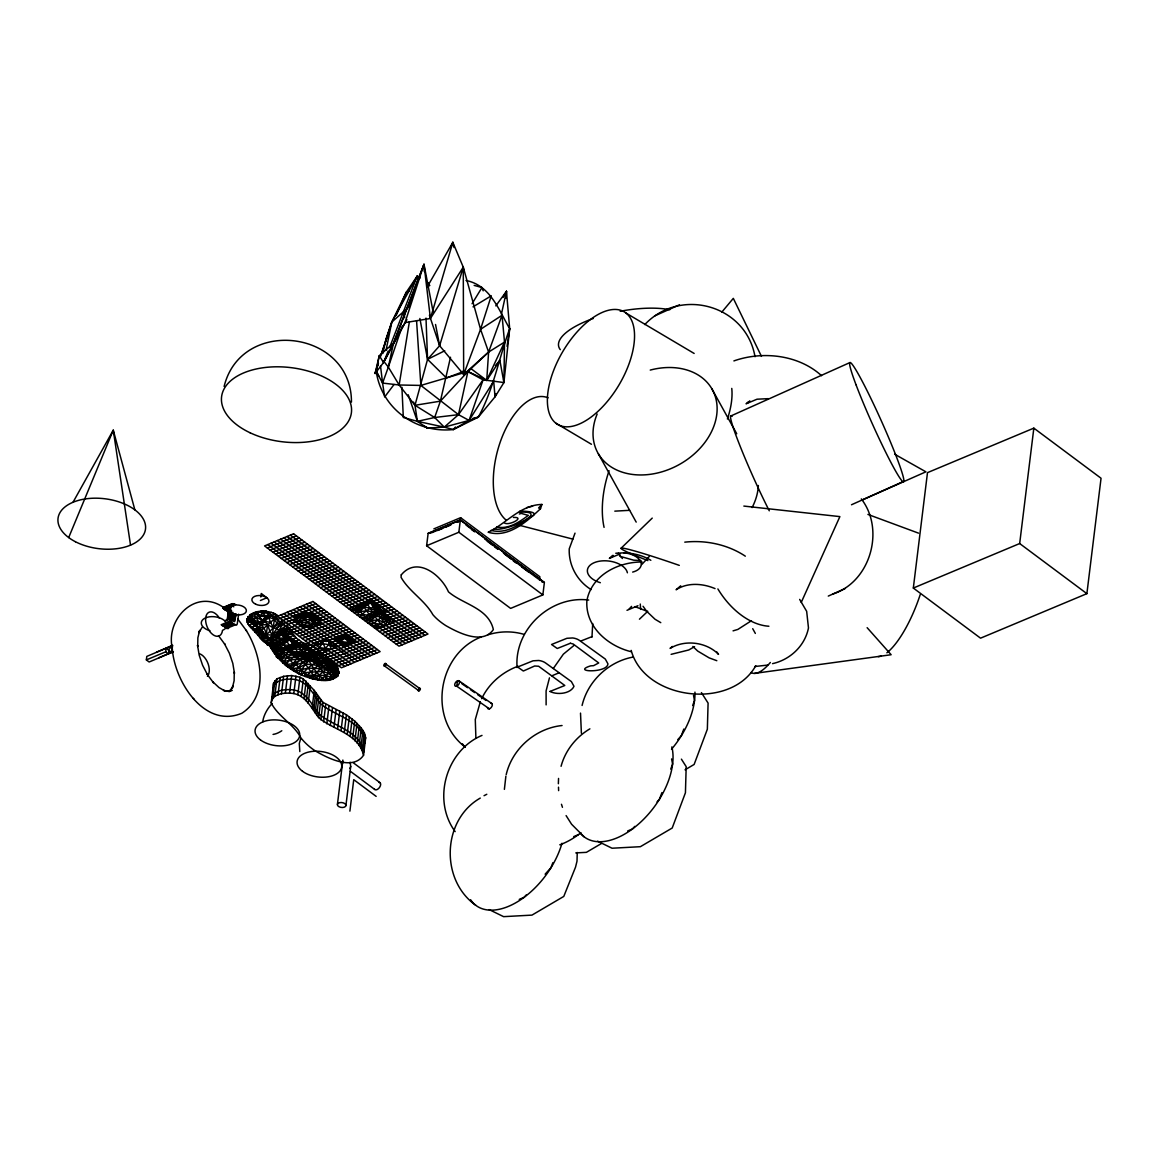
<?xml version="1.0" encoding="UTF-8"?>
<svg xmlns="http://www.w3.org/2000/svg" width="1159" height="1159" viewBox="0 0 1159 1159"><rect width="100%" height="100%" fill="white"/><g stroke="black" fill="none" stroke-linecap="round" stroke-linejoin="round"><path stroke-width="1.5" d="M172.112 647.49C165.969 617.877 196.9 587.555 224.31 608.011M577.254 852.473L577.008 861.18L575.53 867.149L563.781 896.429L531.952 915.117L503.614 916.653L489.17 909.612M504.382 789.366L505.875 776.197M558.363 783.73L558.551 778.428M580.514 713.104L581.383 733.212M506.164 298.385L506.454 291.315L495.806 305.875M345.904 805.65A4.288 2.448 7 0 0 339.978 802.607A4.288 2.448 7 0 0 339.123 806.78A4.288 2.448 7 0 0 345.904 805.65L350.713 766.505L350.119 762.202M297.66 673.147L301.383 674.857L301.775 669.612L305.498 664.136L308.96 660.804L312.148 659.717L324.042 662.528L338.805 672.234C334.821 685.346 314.712 679.913 304.947 676.392C289.75 670.713 277.117 659.732 269.583 645.737L262.209 640.232L255.429 632.35L260.789 629.888L246.809 619.471L256.139 617.935L266.106 611.372L268.917 613.444L271.452 612.387M227.178 620.514L228.164 612.053L223.006 608.171L225.599 607.2M278.392 616.009C270.163 609.286 249.301 608.229 246.693 621.195L249.359 626.063L255.415 632.321L257.573 631.365L262.093 631.829L253.155 629.859L257.993 627.801L260.862 629.308L266.005 637.262L268.845 639C281.536 631.481 296.487 626.411 307.99 616.718L320.043 618.066L329.707 614.009M271.22 702.991C272.264 692.995 286.041 692.387 293.807 693.56C306.179 695.994 311.583 708.555 318.624 717.551C333.039 730.04 358.725 733.618 363.535 755.291C352.872 770.721 328.779 758.667 315.856 751.249C310.25 747.7 305.194 743.267 301.05 738.08C293.807 724.187 278.232 716.668 271.22 702.991L273.596 683.071L276.914 678.841L283.607 676.334L291.706 675.552L299.978 677.233L303.339 679.029L314.277 690.431L322.955 702.354L346.425 714.799L354.755 721.115L361.26 728.011L364.375 732.836L365.679 737.805L363.535 755.291M271.655 699.5C272.684 689.489 286.476 688.881 294.241 690.054C306.613 692.488 312.003 705.063 319.058 714.045C333.473 726.548 359.145 730.127 363.969 751.785M272.945 688.997C273.973 679 287.765 678.392 295.531 679.565C307.903 681.999 313.292 694.56 320.348 703.556C334.763 716.045 360.435 719.638 365.259 741.296L364.39 743.643M273.365 685.505L273.596 683.071M503.006 297.544L506.454 291.315L509.685 328.707L503.919 382.557L495.038 396.842L478.305 417.153L453.299 429.54C416.371 433.509 381.441 408.591 376.211 371.228L379.268 355.683L393.495 343.223L406.91 319.623M146.353 659.906L146.787 656.414L172.575 645.505L171.72 652.488L166.114 648.316L165.694 651.822L146.353 659.906L149.149 661.992L173.343 651.764M228.801 627.729A4.056 2.361 67.3 0 1 227.932 628.7L221.166 624.73L229.468 621.253L229.888 618.573L234.654 621.673L235.943 613.792L227.628 617.283M260.833 596.986L261.268 593.48L266.845 597.783L260.413 600.478M268.845 639L272.394 634.958L285.722 625.976L275.277 636.349L268.845 639L266.295 634.9L260.645 631.09L260.862 629.308L255.183 625.715L250.851 627.555M294.821 636.508L285.302 629.409L271.974 638.392L266.005 637.262L267.555 624.556L264.875 621.47L250.243 614.516M288.968 628.395L282.926 623.89L275.277 636.349L272.394 634.958L274.364 618.964L277.754 616.269L273.22 612.908M272.727 698.312L274.871 680.826M331.112 659.819L309.989 652.445C300.34 656.965 288.794 658.312 278.392 658.022C288.692 652.111 301.557 654.589 312.481 657.037C320.116 663.151 327.838 674.48 338.805 672.234L336.661 666.164L330.156 662.513L321.825 655.69L316.117 652.387L298.515 646.302L288.663 651.894L279.174 654.386L274.48 653.473L279.638 650.692L280.492 643.767L283.854 641.26L296.153 637.914M274.77 696.327L276.914 678.841M278.001 694.965L280.145 677.479M354.335 662.397C342.499 652.488 326.519 635.929 310.511 648.214C298.138 645.346 284.679 646.36 272.713 650.373L276.349 652.618L286.012 648.547L286.157 647.374C297.095 639.493 309.496 642.796 319.739 650.489M281.463 693.821L283.607 676.334M285.346 693.125L287.49 675.639M289.547 693.039L291.706 675.552M293.807 693.56L295.965 676.074M297.82 694.719L299.978 677.233M301.195 696.501L303.339 679.029M304.006 698.602L306.15 681.115M306.193 700.891L308.337 683.404M308.164 703.238L310.308 685.751M312.133 707.917L314.277 690.431M271.351 648.098L273.611 649.967L279.638 650.692L285.882 649.663L288.663 651.894C303.383 656.617 316.595 665.527 332.691 666.715L336.661 666.164L332.908 661.659L327.36 660.398L321.767 656.139L318.783 655.487L318.957 654.125L322.13 653.125L321.825 655.69C306.932 653.039 295.038 651.43 285.418 665.223L289.909 666.613L300.297 674.364M313.596 710.351L315.741 692.865M315.074 712.785L317.218 695.299M316.711 715.19L318.855 697.704M326.78 637.928L326.345 641.42L320.319 640.768L283.912 613.618M318.624 717.551L320.782 700.065M320.811 719.84L322.955 702.354M323.607 721.927L325.766 704.44M326.809 723.839L328.953 706.353M330.286 725.534L332.43 708.048M333.951 727.099L336.11 709.612M337.617 728.663L339.775 711.177M341.065 730.402L343.209 712.93M344.281 732.285L346.425 714.799M337.428 804.375L342.876 760.058M347.207 734.313L349.352 716.827M350.032 736.429L352.177 718.942M352.611 738.602L354.755 721.115M354.886 740.876L357.044 723.39M357.175 743.136L359.319 725.65M349.888 811.141L353.741 779.659L376.153 796.378M359.102 745.498L361.26 728.011M360.826 747.888L362.97 730.402M267.787 544.585L351.8 607.229C361.144 606.041 371.025 606.751 378.602 613.039L378.457 614.227L386.251 625.425L408.663 642.129M362.231 750.322L364.375 732.836M363.158 752.799L365.317 735.313M363.318 752.379L363.955 747.135M405.433 643.477L383.035 626.773L370.981 625.295L381.108 617.544L381.528 614.111L366.664 610.663L354.176 612.763L370.677 602.897L418.327 638.087M411.88 640.782L389.482 624.078L389.902 620.601L381.586 613.618L375.762 611.242L372.604 612.111L362.579 619.022L368.692 619.022L375.081 616.805L378.457 614.227L381.528 614.111L390.322 617.196L399.985 613.154M415.096 639.435L392.698 622.731L393.118 619.283L402.781 615.241M426.613 545.744L428.135 533.328L460.369 519.84L544.382 582.499L542.861 594.915L510.626 608.403L426.613 545.744L458.848 532.256L542.861 594.915M458.848 532.256L460.63 517.682L433.857 528.881M539.471 580.297L539.906 576.805L460.63 517.682M913.321 588.048L927.49 472.64L1033.842 428.135L1101.05 478.247L1086.881 593.654L980.543 638.174L913.321 588.048L1019.674 543.542L1086.881 593.654M1019.674 543.542L1033.842 428.135M238.624 614.212L237.305 623.484A4.056 2.361 67.3 0 1 236.248 625.223L229.468 621.253M507.062 346.324L509.685 328.707C498.558 309.67 490.503 285.433 466.005 280.464M509.685 328.707C498.877 358.088 493.589 389.352 478.305 417.153L469.091 420.442L453.299 429.54L444.259 427.135L434.654 417.501L414.98 405.288L399.145 384.991L409.402 321.695M505.831 294.835L506.454 291.315L501.412 314.234M457.602 680.768L456.646 686.157L489.417 708.83M450.518 357.233L440.377 401.173L434.654 417.501L417.385 421.34L403.318 417.472L401.912 387.265M386.063 350.206L391.8 322.057L406.244 292.314L417.24 276.045L420.239 277.943M592.713 623.513L591.974 637.088M394.031 384.513L384.658 396.957L382.586 383.078L388.337 367.084L393.495 343.223L423.991 264.324L433.162 312.09M382.774 353.553L386.15 338.515L391.8 322.057L417.24 276.045L418.79 279.247M405.447 295.777L406.244 292.314L409.315 290.938M300.645 738.834L299.297 743.47L299.819 751.583M224.122 386.469C241.304 316.277 351.757 329.837 351.452 402.115M429.424 315.262L439.623 345.715L463.672 374.531L480.55 329.315L502.035 315.277L504.513 342.108L503.919 382.557L493.691 381.195L469.091 420.442L444.259 427.135L427.251 428.077L417.385 421.34L414.98 405.288L427.555 359.348L439.623 345.715L463.267 267.164L452.836 242.347L427.425 286.577M350.713 766.505L349.801 768.446M378.254 363.491L375.096 373.473L383.557 362.535L391.814 347.178M380.369 356.827L389.018 331.923M393.452 344.107L405.013 322.622L430.409 318.493L423.991 264.324L393.495 343.223L383.557 362.535L379.268 355.683L375.096 373.473L376.211 371.228L382.586 383.078L399.145 384.991L420.862 385.425L467.917 371.546L483.071 379.862L486.722 380.398L488.605 352.061L480.55 329.315L491.271 295.82L473.017 306.86M378.442 363.187L375.096 373.473L377.269 369.142M381.224 354.625L391.8 322.057L409.156 306.715M405.013 322.622L423.991 264.324L424.266 271.496M540.5 508.729L541.905 504.44C520.29 504.962 506.469 523.433 488.142 532.227C508.279 538.399 526.852 521.55 540.5 508.729L538.587 507.961L541.905 504.44M506.193 774.661C512.206 748.671 535.617 728.272 562.057 725.52M549.467 677.856L546.092 690.923L546.121 704.889M561.072 766.302C565.244 750.554 575.965 737.138 589.888 728.837M582.093 705.469C587.787 681.057 608.721 661.456 633.321 657.023M496.124 393.625L495.038 396.842L493.691 381.195L483.071 379.862L458.486 414.661L444.259 427.135L417.385 421.34L408.214 394.77M399.145 384.991L388.337 367.084L402.303 325.998M409.286 305.454L414.531 290.054M483.071 379.862L469.091 420.442L458.486 414.661L420.862 385.425L416.559 320.652M480.333 701.789L475.291 719.522L475.9 738.153M502.035 315.277L488.605 352.061L467.917 371.546L440.377 401.173L414.98 405.288L413.546 402.086M364.81 740.137L365.679 737.805M389.525 347.642L417.24 276.045M552.857 862.702L550.974 867.743L545.121 874.176M683.824 729.054L681.304 735.777L677.798 739.63M692.647 705.556L694.531 700.514L693.502 695.386M661.919 792.611L659.399 799.319L657.052 801.898M670.728 769.112L672.626 764.071L671.583 758.928M575.023 533.14L569.243 548.815C568.533 565.273 577.153 581.007 591.148 589.598M755.784 665.686C730.778 710.583 644.607 699.993 631.191 650.387M383.557 362.535L388.193 350.96M450.793 247.302L452.836 242.347L454.038 247.519M68.685 537.559L113.263 430.163L134.864 509.859M321.26 680.463L322.072 678.566L328.852 673.118L332.01 672.292L337.906 675.726M396.204 315.422L406.244 292.314M324.448 640.246L319.464 647.649C314.031 651.532 305.846 651.3 301.644 645.737M801.246 602.419L839.884 516.61L743.846 506.077M280.71 660.166L284.419 661.499C293.893 658.949 303.774 658.892 312.785 654.589L318.841 655.067L332.691 666.715L338.095 672.539L338.196 675.465L334.618 675.914L333.227 678.971L326.258 669.279L320.232 668.656L308.077 668.077L294.314 671.293M481.68 698.703C488.75 683.607 502.47 671.901 517.986 666.237M553.278 668.555L563.375 654.154L573.763 645.621M73.017 502.267L113.263 430.163L130.532 545.15M283.303 623.064L279.956 623.151L273.263 627.903L266.295 634.9C265.266 625.324 255.98 620.224 248.098 616.675L260.645 631.09L266.295 634.9L272.394 634.958L281.956 621.456M202.173 627.222L198.942 632.582L199.71 630.351L197.87 637.783L197.725 646.49L197.508 645.157L199.189 655.183L202.593 665.252L207.461 674.683M472.061 303.73L481.956 287.548L474.147 285.389M503.643 379.283L503.919 382.557L499.877 360.42L486.722 380.398L467.917 371.546L458.486 414.661L434.654 417.501M338.167 675.523L336.284 677.392L334.618 675.914L331.387 677.392L329.634 680L328.084 679.304C320.985 669.598 313.872 656.516 300.398 655.806C295.052 658.298 294.096 665.57 288.2 667.323M322.68 640.232L319.898 644.114L313.872 643.477M278.725 620.746L273.263 627.903L267.555 624.556L261.398 624.947L249.591 621.543L247.229 622.557M277.754 616.269L259.457 616.095L256.921 612.024L261.934 620.572L268.917 613.444L256.95 612.024L261.934 620.572L258.602 622.803L255.531 622.977L249.909 618.92L246.91 618.747M278.653 633.857L282.274 629.25L288.533 628.062L296.284 638.044L316.117 652.387L322.13 653.125M301.383 674.857C307.903 667.99 314.103 661.007 324.274 660.558L333.01 664.107L337.718 667.903M336.661 666.164L330.532 659.399L327.36 660.398C317.494 656.066 304.122 657.515 298.515 646.302L292.3 647.142L285.882 649.663L282.361 653.357L276.219 656.66L282.782 649.982C291.083 646.519 298.964 650.329 307.265 649.735L318.783 655.487M276.422 656.936L282.361 653.357L277.291 657.646L278.768 657.747L282.361 653.357L285.23 654.951L293.314 663.716L296.24 664.889L310.54 678.131M721.84 312.09L733.314 298.356L761.449 356.349M323.912 680.376L314.06 669.076L308.96 660.804L289.909 666.613L284.419 661.499L280.579 659.993L288.663 651.894L305.498 664.136L313.307 675.233L314.263 679.217L326.258 669.279L338.051 668.873L338.805 672.234M249.591 621.543L258.08 627.033C264.73 623.701 267.613 615.574 275.349 614.009M495.386 365.607L499.877 360.42M274.654 635.306L271.974 638.392L266.005 637.262L260.862 629.308L252.387 623.629L248.736 625.179M453.299 429.54L455.501 427.048M526.374 894.806L524.042 897.37L519.246 899.384M634.799 826.381L632.466 828.96L627.671 830.974M291.17 669.351L299.891 660.051L303.194 658.022L312.481 657.037L315.494 657.341L321.086 661.615L327.113 662.354L337.762 667.99M335.82 666.193L338.051 668.873L332.691 666.715L327.113 662.354C317.667 663.542 309.482 657.573 299.891 660.051L293.314 663.716L287.128 664.368L282.897 662.803C291.474 648.837 308.729 651.257 321.767 656.139L327.171 661.905L334.879 663.948L329.938 664.223L321.536 658.008L315.161 660.108L309.323 657.834L302.658 662.412L295.502 670.8M747.961 402.781L749.772 400.84M611.242 557.392L613.053 555.436M641.767 564.505L649.156 556.566M628.873 609.301L631.597 606.374M639.449 619.196L647.751 611.3M252.387 623.629L255.27 625.121L260.645 631.09L274.364 618.964L277.45 618.66M621.166 548.149L652.242 518.102M298.312 672.886L301.775 669.612M293.951 635.581L284.23 638.203L277.595 642.419L269.004 645.505L279.971 647.953L286.881 641.434L290.112 640.087L296.081 641.202L298.921 640.014M644.781 324.578C680.405 286.78 746.005 305.034 755.016 356.726M832.944 594.002C870.51 581.804 885.172 529.634 861.311 498.906M748.381 401.825L746.077 403.796L757.03 399.203L768.359 398.653M612.807 555.451L609.359 558.392L620.311 553.814M680.71 585.817L676.103 589.757C687.591 582.224 702.847 583.397 715.031 588.598M672.394 646.447L670.09 648.417C684.853 639.319 706.411 641.97 718.537 654.357L716.769 651.894M751.467 620.702L737.863 629.424L733.067 630.858M228.584 691.387L231.481 689.257L229.815 691.3L233.046 685.94L232.278 688.171L234.118 680.739L234.263 672.032L234.48 673.379L232.8 663.339L229.395 653.27L224.513 643.839L224.947 644.433L218.486 635.712M274.741 653.951L279.174 654.386L285.882 649.663L297.776 652.3L306.338 657.312L312.481 657.037L318.261 659.819L324.274 660.558L327.113 662.354L337.718 675.523M391.583 606.881L385.136 609.591C375.197 602.796 366.563 609.62 359.783 616.936L365.824 617.588L378.457 614.227L375.502 613.372L365.389 621.108L377.762 619.906L383.6 622.108L393.118 619.283C381.007 617.414 369.315 614.038 356.986 614.849L364.027 607.229L369.243 614.589L378.602 613.039L387.526 615.11L397.189 611.068M335.661 677.653L334.618 675.914L322.955 671.365L304.455 672.655L305.15 676.45L307.193 675.161C313.495 682.318 319.145 665.063 326.766 665.179L338.95 673.176M480.261 798.087C442.057 819.877 440.014 879.956 475.726 905.266M266.106 611.372L261.036 611.315L265.556 615.98L268.439 617.356L273.263 627.903L276.248 628.482L282.926 623.89L276.9 623.122L271.728 615.53L266.15 611.372M380.384 598.537L361.246 604.984L351.38 610.677L357.523 610.416L360.406 611.865L365.824 617.588L371.561 620.616L377.008 625.99L402.216 644.824M330.358 659.065L332.908 661.659L330.156 662.513L318.841 655.067L315.494 657.341L307.265 649.735L300.63 653.98L294.618 653.154L289.04 648.779L279.971 647.953L247.939 624.035M309.96 677.58L312.858 678.957L313.307 675.233L319.623 680.232L322.072 678.566L325.549 680.391L325.505 675.436L307.193 675.161L317.523 665.788L324.042 662.528L334.618 675.914M277.175 645.867L286.881 641.434L289.446 645.433L292.343 646.765L279.638 650.692L270.931 647.359L277.175 645.867L266.845 644.505L274.799 640.333L281.608 634.581L287.678 634.944L291.996 633.133M279.638 650.692L286.157 647.374L289.127 648.04L292.3 647.142L295.226 648.171L297.776 652.3L304.382 648.374L307.454 648.185L315.885 654.255L318.957 654.125L313.104 651.995L304.672 645.954L315.799 654.907L318.841 655.067M276.769 649.199C274.451 643.375 253.27 641.854 268.091 636.769M331.387 677.392L326.505 680.261L325.505 675.436L331.387 677.392L332.474 679.188M685.027 769.808L694.125 764.462L707.352 729.214L708.091 703.093L701.412 692.604M601.55 843.448L586.396 852.343L575.777 852.908M329.475 640.797L331.952 645.592L338.385 642.984L345.107 638.058L354.075 639.681L360.521 636.986M626.99 610.315L637.957 605.722M694.56 646.679L688.75 649.982L671.119 654.342M289.127 648.04L293.068 645.824M383.6 622.108L373.792 627.381L379.804 628.12M430.482 533.183L428.135 533.328M481.318 636.914C437.754 653.676 427.57 718.363 464.991 746.932M581.325 640.84L592.133 636.581M481.999 735.4C446.012 750.539 431.858 800.043 455.154 831.611M484.042 795.697L486.794 794.277M300.051 646.2C288.301 645.679 276.088 643.955 264.527 642.347L278.537 634.784L290.301 630.583M265.31 634.61L259.949 637.522C272.133 638.71 284.375 636.349 296.081 641.202M444.737 350.786L427.555 359.348L419.877 318.479M261.934 620.572L268.439 617.356L274.364 618.964M263.586 631.988L257.704 634.828L266.164 635.929M255.415 632.321L257.559 631.351L262.093 631.829M679.449 304.817L654.618 315.943M730.619 416.081L849.648 362.695M851.503 504.759L903.687 481.362M828.279 596.088L845.36 588.439M303.093 646.345L313.104 651.995L316.117 652.387L325.505 648.301L329.055 644.23L328.475 640.739M861.688 500.224L925.896 471.829L894.734 454.256M278.768 632.901L281.985 631.525L288.098 631.51M280.681 614.965L319.898 644.114L323.462 640.058L332.358 642.245L354.915 632.814M321.854 653.169L354.075 639.681M282.637 623.933L321.318 607.751M285.447 626.019C296.907 618.993 310.047 618.964 322.839 620.152M291.039 630.206L303.933 624.802L310.626 620.123L316.407 622.832L364.013 658.355M267.367 548.019L296.371 535.878M270.163 550.105L299.167 537.964M272.973 552.191L301.977 540.051M275.77 554.277L304.774 542.137M278.566 556.378L307.57 544.237M281.376 558.464L310.366 546.324M284.172 560.55L313.176 548.41M286.968 562.637L315.972 550.496M289.764 564.723L318.768 552.582M292.575 566.809L321.579 554.668M295.371 568.91L324.375 556.769M298.167 570.996L327.171 558.855M300.978 573.082L329.982 560.942M223.122 607.475L232.249 603.709L235.625 604.462M224.73 607.084L233.046 603.593M223.079 608.374L233.915 603.709M223.368 608.721L231.684 605.244L233.799 606.794M303.774 575.168L332.778 563.028M223.745 609.04L232.061 605.563M224.86 609.88L231.51 607.084M225.556 610.112L230.554 608.026M225.483 610.286L230.844 608.069M226.237 610.358L229.554 608.968M306.57 577.254L335.574 565.114M227.497 611.3L230.815 609.909M227.888 611.677L231.206 610.286M228.164 612.053L231.496 610.663M228.236 612.43L231.554 611.039M228.178 613.082L231.51 611.691M309.381 579.341L338.37 567.2M228.004 614.473L233.002 612.387M227.83 615.907L232.814 613.821M312.177 581.427L341.181 569.301M428.656 533.343L460.34 520.072L544.382 582.499M431.583 532.778L450.532 524.853M456.849 522.202L458.602 521.405M437.667 530.474L442.593 528.417M445.882 527.041L450.808 524.984M457.37 522.231L458.892 521.593M227.439 618.66L235.755 615.183M224.904 620.659L235.625 616.182M228.903 619.341L235.552 616.559M314.973 583.528L343.977 571.387M228.845 619.819L235.494 617.023M230.351 620.384L235.335 618.298M156.479 652.184L172.604 645.317M231.814 621.065L235.132 619.674M222.267 625.643L230.583 622.151M317.769 585.614L346.773 573.473M223.397 626.324L231.713 622.847M224.527 627.164L232.829 623.687M320.579 587.7L349.583 575.559M225.643 628.004L233.959 624.527M226.411 628.54L234.77 625.078M158.841 657.776L173.357 651.633M323.375 589.786L352.379 577.646M326.172 591.872L355.176 579.732M328.982 593.959L357.986 581.818M331.778 596.059L360.782 583.919M277.044 619.761L315.712 603.564M334.574 598.145L363.578 586.005M279.841 621.847L318.508 605.664M337.385 600.232L366.389 588.091M340.181 602.318L369.185 590.177M292.734 616.443C303.542 617.95 314.451 614.603 324.114 609.837M342.977 604.404L371.981 592.263M293.575 609.576L299.181 613.748L314.046 617.182L326.91 611.923M298.892 643.288L290.156 639.71L281.608 634.581L275.451 634.973L281.985 631.525L301.688 645.389L313.307 650.3M345.773 606.49L374.777 594.35M377.588 596.45L348.584 608.591L357.523 610.416C361.724 603.955 369.228 600.405 376.733 603.317L383.18 600.623M293.85 632.292L332.517 616.095M296.646 634.379L335.313 618.196M299.442 636.465L338.109 620.282M387.946 611.677L381.919 610.88L376.516 605.114L373.705 603.187L372.155 603.361L379.544 605.404L385.99 602.709M302.238 638.551L340.92 622.369M394.393 608.968L381.586 613.618L378.819 611.242L373.705 603.187L379.239 607.852L388.787 604.795M305.049 640.637L343.716 624.455M307.845 642.723L346.512 626.541M305.686 643.709L298.486 646.505L292.676 644.085L290.112 640.087L262.6 640.058L260.413 638.116L265.904 638.001M310.511 648.214L301.601 646.027L304.571 646.823L309.54 645.36M310.641 644.824L349.323 628.627M352.119 630.713L326.345 641.42L287.128 612.271M336.009 637.464L348.12 638.392L357.711 634.9M376.588 629.467L405.592 617.327M379.384 631.554L408.388 619.413M324.65 655.255L363.318 639.073M382.18 633.64L411.184 621.499M327.446 657.356L366.114 641.159M324.621 657.776L328.069 656.805M384.991 635.74L413.995 623.6M330.243 659.442L368.924 643.245M387.787 637.827L416.791 625.686M333.053 661.528L371.72 645.346M390.583 639.913L419.587 627.772M335.849 663.614L374.516 647.432M393.394 641.999L422.398 629.859M338.645 665.701L377.327 649.518M396.19 644.085L425.194 631.945M551.945 675.784L559.203 672.742M573.691 836.61L578.486 834.61M320.043 618.066L316.827 619.399L308.135 615.516L295.951 615.096L290.358 610.923M385.136 609.591L375.762 611.242L370.677 602.897L367.678 602.448L361.246 604.984L355.031 605.882L271.018 543.238M253.459 613.169L259.703 623.499L264.875 621.47L270.887 622.383M462.861 371.793L446.447 377.935L427.555 359.348L426.005 318.102M375.502 613.372L372.604 612.111L367.461 604.245L354.611 609.272L351.8 607.229M317.088 642.115L321.869 640.579M316.668 645.563L323.042 643.491L325.505 648.301L347.903 665.092M519.348 514.017L521.26 513.408L528.33 515.393C519.218 522.043 508.569 529.591 496.66 526.925M733.893 360.913C762.709 350.771 798.493 354.741 821.557 375.69M772.546 663.643C790.192 659.732 804.954 645.838 808.475 627.946L806.664 611.329L799.652 599.391M232.249 603.709L231.684 605.244M532.633 506.193L526.664 507.656M488.011 634.799C499.616 631.104 512.379 630.916 524.071 634.364M229.468 690.996L232.133 690.358L226.86 691.358M286.012 648.547L292.3 647.142M271.728 615.53L266.657 616.646L259.413 616.066L253.662 613.314M473.118 418.24L478.305 417.153M258.602 622.803L264.875 621.47M390.322 617.196L387.193 617.805L381.528 614.111L389.482 624.078M379.544 605.404L370.721 602.521L361.478 603.187L277.45 540.529M286.881 641.434L277.595 642.419L265.425 641.927L262.6 640.058M292.705 668.7L298.95 667.714L305.498 664.136C317.146 664.875 329.678 666.555 338.196 675.465M321.825 655.69L324.94 655.212M754.509 673.393L891.155 654.734L867.135 627.685M283.897 537.834L370.721 602.521L361.478 603.187M275.422 635.175L284.65 634.77L290.489 637.03M280.681 539.181L364.694 601.84L367.62 602.941L376.733 603.317M614.806 511.148L629.598 510.322M684.781 542.151C705.686 539.877 727.707 544.484 745.324 556.175M642.129 561.985C618.066 561.869 591.481 575.284 586.874 600.739C585.179 626.541 607.736 645.983 631.119 651.691M754.842 666.512L767.765 665.078M275.451 634.973L287.678 634.944M266.715 616.646L268.439 617.356M570.373 643.259L557.262 648.489L551.539 644.491L566.925 638.29L572.676 637.957A10.141 5.781 7 0 1 579.543 640.478L605.288 659.051L607.924 663.803C607.606 673.393 570.503 672.162 590.684 665.846L593.567 665.672L598.725 662.962L573.154 643.998L570.358 643.245M519.261 512.264C552.829 509.96 504.918 532.575 494.241 528.823M295.531 618.544L307.99 616.718L319.623 621.499L339.225 636.117L350.858 641.014L370.46 655.646M615.762 553.249L623.904 552.843A34.451 19.66 7 0 1 650.836 560.304M387.526 615.11L384.455 615.226L378.602 613.039M519.826 511.206C524.172 510.974 542.832 511.742 529.547 517.58C518.102 525.65 505.527 534.096 490.981 530.402M267.468 645.027L271.163 644.998M588.7 600.043C550.8 595.161 514.074 629.294 517.073 667.526M335.588 640.898L353.654 643.115M641.028 560.536L633.727 560.188L620.007 556.334M285.302 629.409L279.102 630.119L276.248 628.482M290.909 633.596L278.667 633.625L284.65 634.77L287.331 637.783L293.285 639.116M295.11 621.977L307.28 622.383L319.203 624.933M319.464 647.649L331.517 649.127L351.119 663.745M364.694 601.84L370.721 602.521M339.225 636.117L351.278 637.595M332.778 638.812L338.805 639.536L345.107 638.058L350.424 644.476L367.229 656.994M338.385 642.984L350.424 644.476M367.91 600.492L373.937 601.231M296.791 608.229L302.398 612.401L314.451 613.879M292.314 619.891L298.327 620.616L305.02 615.936L311.047 616.689L316.407 622.832L322.419 623.585M297.906 624.064L315.972 626.28L360.782 659.703M246.809 619.471L252.561 622.253L258.08 627.033L264.093 627.859M300.717 626.15L312.756 627.627L357.566 661.05M303.238 605.534L342.456 634.77L348.468 635.509M260.789 629.888L254.806 629.163L257.573 631.336M341.181 645.085L347.207 645.824M307.714 646.128L295.748 643.897L290.112 640.087M322.274 649.735L328.287 650.474M317.247 615.965L305.194 614.487L302.398 612.401M356.871 641.767L350.858 641.014L342.456 634.77M337.964 646.432L331.952 645.592L330.199 641.144M513.408 517.436C526.258 516.885 508.308 526.476 504.266 522.796M367.461 604.245L364.448 603.796L370.677 602.897L367.678 602.448L370.663 603.057M361.246 604.984L358.247 604.534L274.234 541.89M269.583 645.737L274.046 646.461M541.528 581.673L543.89 582.383M647.055 611.242L634.9 606.621M278.58 658.138L281.695 658.79L284.419 661.499M229.496 691.604L223.441 690.3L225.599 691.329L219.008 687.577L212.677 681.695L213.502 682.81L207.026 674.089M255.429 632.35L264.875 633.944L266.005 637.262M517.522 524.795L572.894 539.123M283.854 641.26L275.248 636.595L281.608 634.581L284.23 638.203L287.07 639.913L293.097 640.652L298.486 646.505M285.563 665.338L289.909 666.613M384.716 613.024L378.819 611.242L373.27 606.621M283.028 662.962L287.128 664.368M278.768 657.747L281.695 658.79M867.917 514.422L918.536 533.154M716.813 660.702L709.192 657.892L697.718 651.083L692.879 646.476M355.031 605.882L357.943 606.983M372.184 603.115L382.34 607.49M259.703 623.499L261.398 624.947M280.492 643.767L271.988 638.247M248.185 616.516L252.981 618.819L260.645 631.09M597.595 841.188L612.039 848.229L640.376 846.693L672.206 828.019L685.433 792.77L686.186 766.65L681.405 759.145M246.853 619.428L252.561 622.253M373.633 603.68L376.516 605.114M626.092 313.118A65.397 32.684 -59.4 0 1 595.813 413.285A65.397 32.684 -59.4 0 1 551.018 378.066A65.397 32.684 -59.4 0 1 626.092 313.118L694.154 353.452M555.856 423.194L591.438 444.274M660.775 622.658L655.038 619.254L646.577 611.199L643.057 606.273M384.208 617.211L392.698 622.731M330.894 641.68L335.154 644.346M334.734 647.78L329.055 644.23L331.517 649.127M279.174 654.386L270.931 647.359L273.611 649.967M381.108 617.544L386.773 621.238L386.251 625.425L374.299 623.194L368.185 623.209L375.081 616.805L383.035 626.773M459.152 680.956A3.231 1.854 -53.7 0 1 457.283 685.853A3.231 1.854 -53.7 0 1 454.951 683.593A3.231 1.854 -53.7 0 1 459.152 680.956L491.923 703.629M461.876 683.723L467.584 687.678M470.424 689.648L474.697 692.604M477.551 694.574L486.099 700.485M299.181 613.748L301.992 615.704L307.99 616.718L315.972 626.28M315.885 654.255L304.672 645.954M424.295 426.019L427.251 428.077M295.951 615.096L304.6 619.384L312.756 627.627M466.005 524.998L474.683 531.546M484.679 538.921L497.791 548.772M503.354 552.857L538.211 578.921M471.626 529.547L474.48 531.677M487.316 541.253L493.024 545.512M504.44 554.016L511.568 559.333M521.564 566.78L528.692 572.097M494.792 546.976L497.675 549.12M513.336 560.985L516.407 563.1M290.344 535.139L424.773 635.378M287.128 536.487L421.543 636.74M309.685 602.825L376.892 652.952M306.469 604.172L373.676 654.299M300.022 606.881L319.623 621.499M277.465 616.313L344.672 666.439M315.118 647.895L327.736 657.298M353.234 762.738L380.08 782.76M350.322 771.257L374.734 789.467M172.155 648.997L169.344 646.91L168.49 653.908L165.694 651.822M255.183 625.715L257.964 627.961M315.987 678.276L317.812 679.913M260.818 611.329L262.847 613.169M172.314 648.823C174.487 681.347 204.39 728.997 241.854 713.249C269.714 695.414 260.978 653.893 246.143 630.293M584.15 836.856L571.575 824.223L566.099 815.603M292.676 644.085L295.4 646.751M283.433 644.694L286.157 647.374M338.095 672.539L338.993 673.48M259.413 616.066L256.067 612.3L249.822 614.922L252.981 618.819L250.431 614.661M383.31 360.753L388.337 367.084M328.084 679.304L328.663 680.043M237.827 619.065L246.577 630.887M193.336 698.341L194.161 699.457M429.743 285.505L427.743 282.68L429.467 285.78M272.394 634.958L269.801 631.162L267.555 624.556M287.591 626.121L290.532 630.989M711.785 388.685L736.718 433.727M752.713 628.685L755.335 633.422M598.363 453.777L636.19 522.115M376.211 371.228L378.732 376.023M462.369 371.271L463.672 374.531L471.061 368.721L486.722 380.398L504.513 342.108L488.605 352.061L463.672 374.531L463.267 267.164L430.409 318.493L452.836 242.347L453.357 245.809M481.956 287.548L483.187 290.822M561.463 804.274L562.448 807.316M480.55 329.315L463.267 267.164L463.701 270.713M435.538 324.477L439.623 345.715M342.803 761.405L343.006 762.868M304.455 672.655L304.947 676.392M380.514 365.954L382.586 383.078M404.1 311.278L404.621 317.754M319.377 675.625L319.623 680.232M558.493 787.178L558.624 790.626M418.863 688.663A1.521 0.869 -54.2 0 1 420.326 688.649A1.521 0.869 -54.2 0 1 419.384 690.619A1.521 0.869 -54.2 0 1 418.08 690.286M490.967 703.31A3.231 1.854 -53.7 0 1 491.242 707.439A3.231 1.854 -53.7 0 1 487.475 707.656M209.924 630.713A12.879 7.345 7 0 1 202.883 619.572A12.879 7.345 7 0 1 222.151 619.007A12.879 7.345 7 0 1 222.499 630.337A12.879 7.476 67.3 0 1 211.358 633.321A12.879 7.476 67.3 0 1 206.635 614.603A12.879 7.476 67.3 0 1 219.413 618.124M199.87 653.864A12.879 7.476 67.3 0 1 208.258 664.208A12.879 7.476 67.3 0 1 207.432 676.291M281.796 730.75A22.485 13.053 -53.3 0 1 273.06 734.415M262.716 721.956A22.485 13.053 -53.3 0 1 272.09 703.571M378.79 782.368A4.288 2.492 -53.3 0 1 379.601 787.338A4.288 2.492 -53.3 0 1 374.343 788.917M623.904 552.843A17.298 9.88 7 0 1 640.637 561.55A17.298 9.88 7 0 1 632.655 572.082M600.348 582.716A20.181 11.518 7 0 1 587.772 568.518A20.181 11.518 7 0 1 608.33 560.985A20.181 11.518 7 0 1 627.396 572.792M561.97 843.274A65.397 37.972 -53.3 0 1 518.247 901.311A65.397 37.972 -53.3 0 1 470.612 899.746M671.843 746.889A65.397 37.972 -53.3 0 1 640.884 821.934A65.397 37.972 -53.3 0 1 579.935 832.582M580.934 832.727A65.397 37.972 -53.3 0 1 559.783 844.795M694.951 692.111A65.397 37.972 -53.3 0 1 671.525 749.236M465.281 747.352A65.397 37.972 -53.3 0 1 462.412 743.817M647.895 560.594A65.397 3.216 19.4 0 1 623.267 548.221A65.397 3.216 19.4 0 1 679.29 565.375M768.895 626.237A65.397 42.608 60.4 0 1 717.885 588.931M770.344 662.484A65.397 20.543 -69.7 0 1 751.018 672.524M640.768 609.431A65.397 53.242 20 0 1 640.275 604.042M560.275 349.641A65.397 22.224 -11.2 0 1 593.278 318.479M620.195 311.264A65.397 22.224 -11.2 0 1 669.772 309.743M731.764 388.41A65.397 32.684 -59.4 0 1 727.417 419.022M920.232 594.553A65.397 20.543 -69.7 0 1 886.867 652.807M881.202 656.066A65.397 20.543 -69.7 0 1 878.174 656.646M622.441 558.537A65.397 56.023 -64.4 0 1 618.312 553.278M506.121 520.087A65.397 33.263 -75.5 0 1 500.065 442.535A65.397 33.263 -75.5 0 1 548.12 397.841M604.071 527.374A65.397 33.263 -75.5 0 1 609.083 470.728M769.272 510.8A65.397 4.708 65.8 0 1 739.471 444.534A65.397 4.708 65.8 0 1 732.111 416.385M650.242 370.083A65.397 49.605 -29 0 1 716.972 412.561A65.397 49.605 -29 0 1 641.593 474.958A65.397 49.605 -29 0 1 597.16 414.024M758.348 485.505A65.397 49.605 -29 0 1 752.09 507.599M550.032 691.445C556.465 694.965 570.271 694.198 573.995 686.331L571.373 681.579L545.628 663.02A10.141 5.781 7 0 0 538.761 660.485L533.01 660.818L517.609 667.019L523.346 671.018L534.676 665.99L538.631 666.251L564.81 685.491L550.032 691.445M401.275 574.85L401.043 577.283C409.055 591.467 424.759 600.203 432.887 614.705C436.537 618.978 440.985 622.499 445.693 625.541C458.616 632.959 482.695 645.012 493.357 629.583C488.547 607.91 462.861 604.332 448.461 591.843C440.913 574.589 416.907 555.972 401.275 574.85M385.15 663.542L384.701 666.092L418.993 690.836L419.442 688.287L385.15 663.542M293.575 533.792L264.571 545.932L398.986 646.171L427.99 634.031L293.575 533.792M312.916 601.478L274.234 617.675L341.456 667.787L380.123 651.604L312.916 601.478M384.991 665.947A1.521 0.869 -54.2 0 0 385.875 663.629A1.521 0.869 -54.2 0 0 383.904 664.889A1.521 0.869 -54.2 0 0 384.991 665.947M255.632 604.172A8.577 4.897 7 0 0 268.931 601.521A8.577 4.897 7 0 0 256.661 595.755A8.577 4.897 7 0 0 255.632 604.172M233.075 613.618A8.577 4.897 7 0 0 246.36 610.967A8.577 4.897 7 0 0 234.104 605.186A8.577 4.897 7 0 0 233.075 613.618M260.514 739.964A22.485 12.836 7 0 0 298.529 738.834A22.485 12.836 7 0 0 273.118 719.884A22.485 12.836 7 0 0 260.514 739.964M302.513 771.286A22.485 12.836 7 0 0 340.543 770.17A22.485 12.836 7 0 0 315.132 751.22A22.485 12.836 7 0 0 302.513 771.286M250.112 432.785A65.397 37.32 7 0 0 351.409 412.662A65.397 37.32 7 0 0 257.993 368.62A65.397 37.32 7 0 0 250.112 432.785M75.393 541.717A44.056 25.136 7 0 0 145.281 530.373A44.056 25.136 7 0 0 84.65 499.036A44.056 25.136 7 0 0 75.393 541.717M856.023 384.759A65.397 4.708 65.8 0 0 902.195 481.043A65.397 4.708 65.8 0 0 871.771 400.275A65.397 4.708 65.8 0 0 856.023 384.759"/></g></svg>
